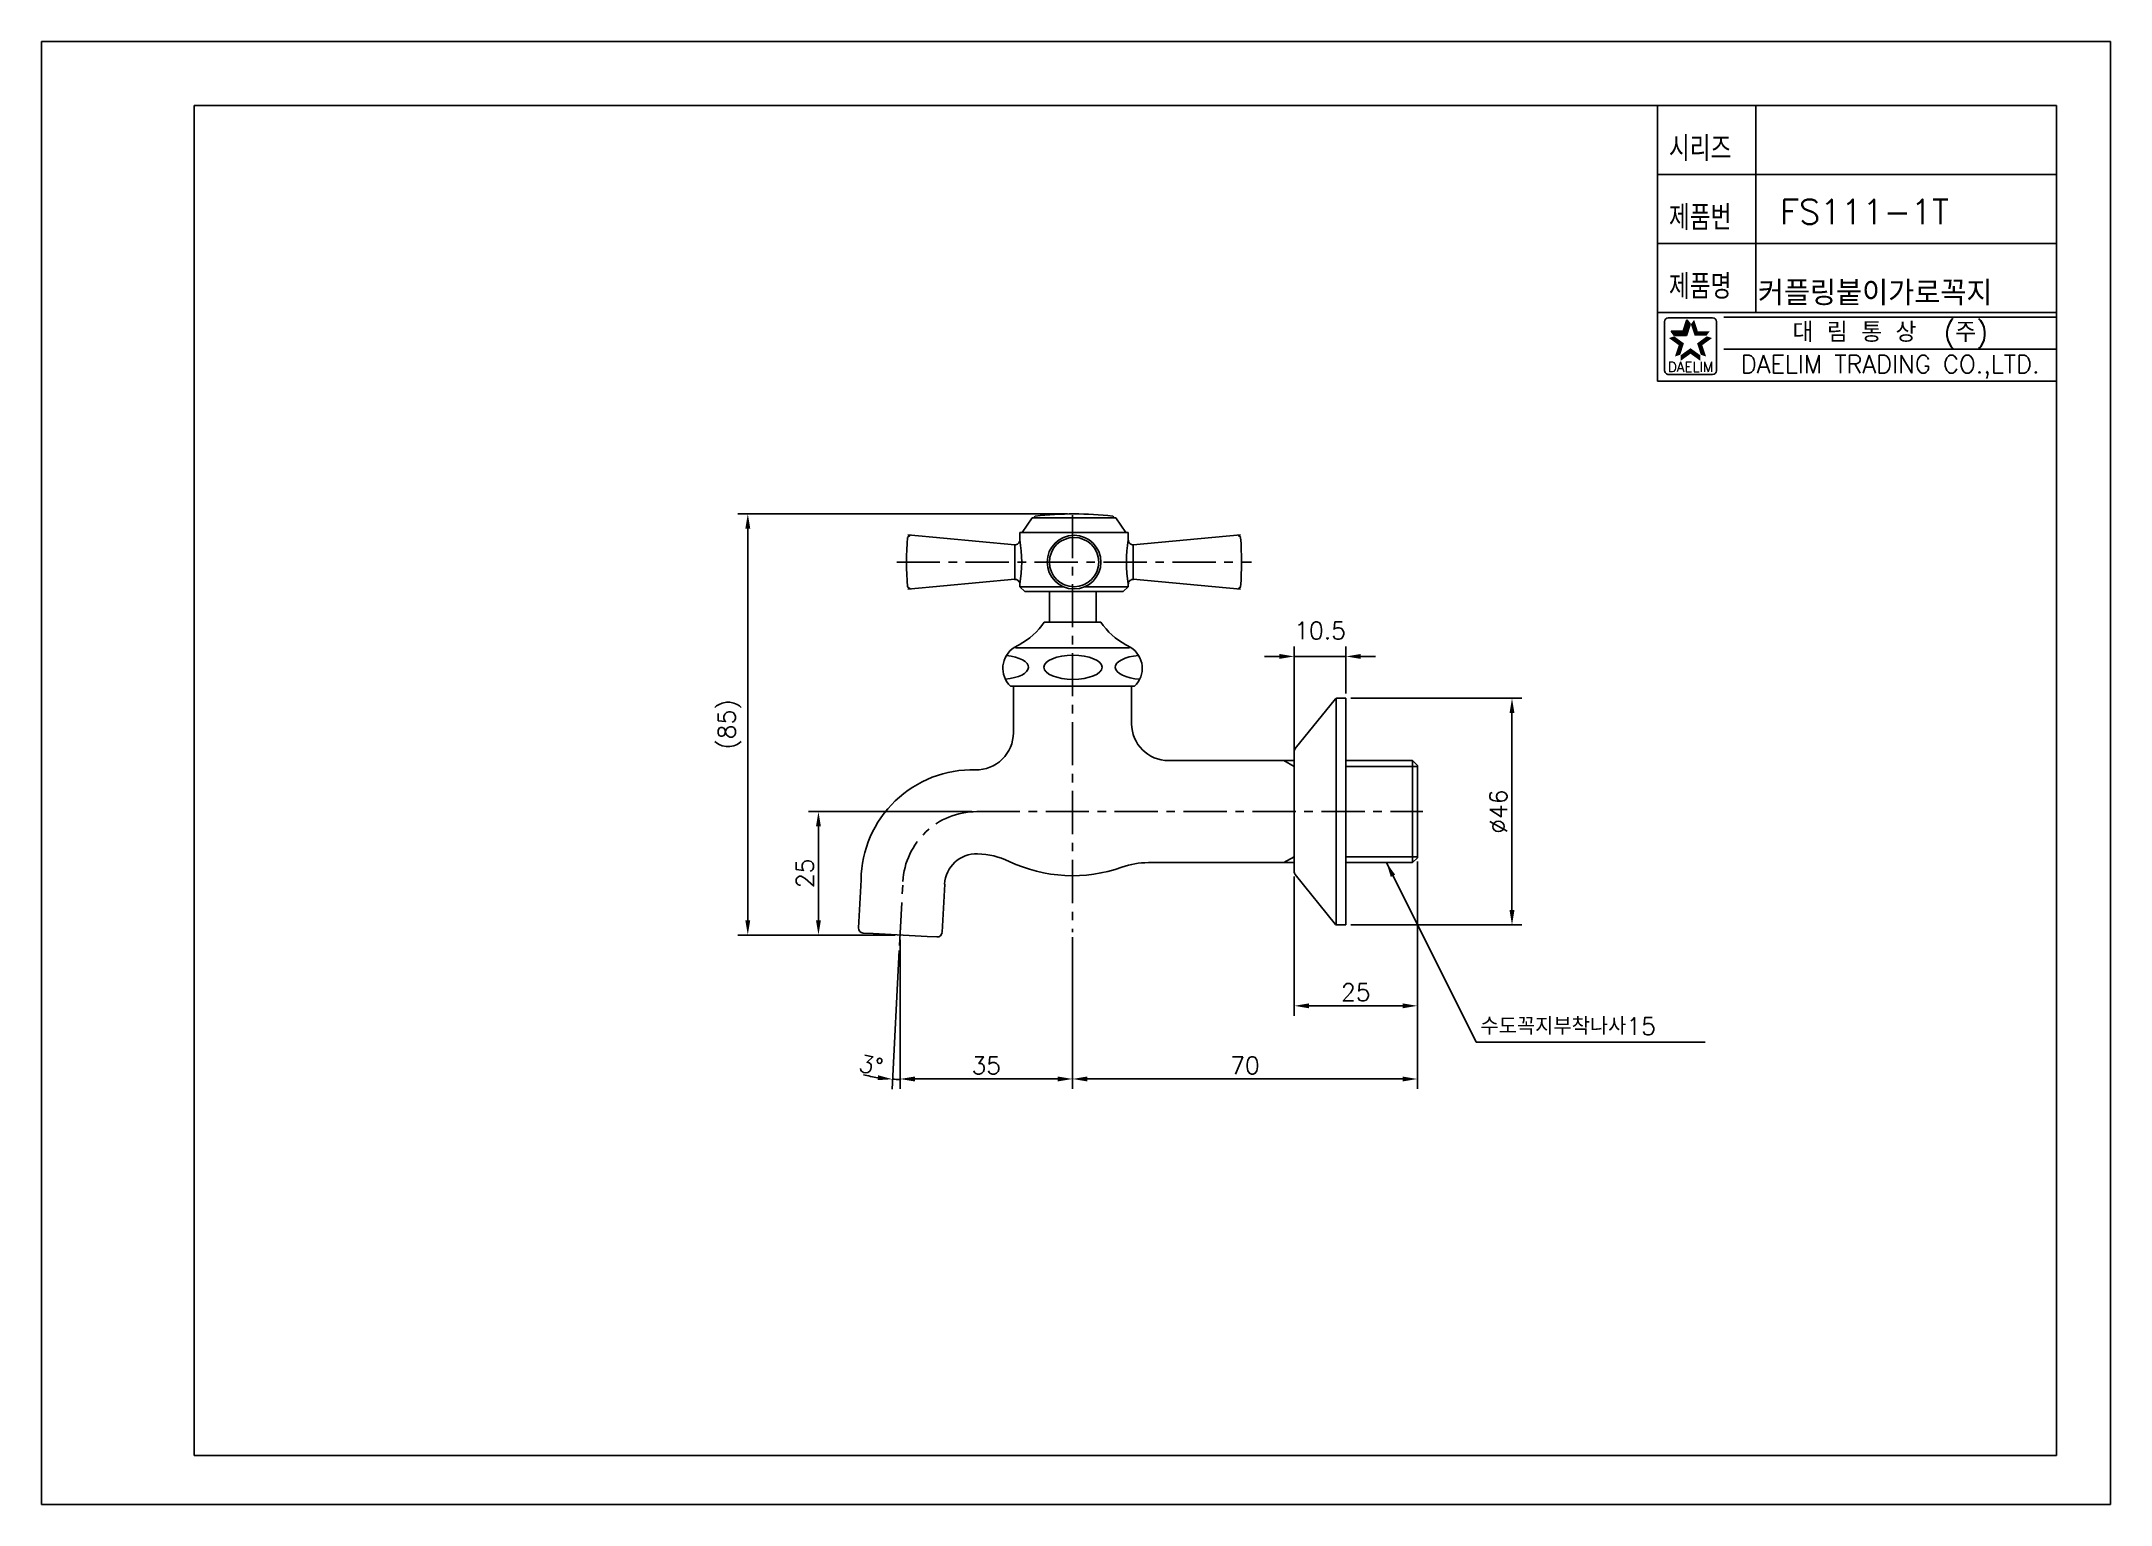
# Model space of a CAD drawing. Extents: x 6624 to 7044, y -306 to -9.
import ezdxf
from ezdxf.enums import TextEntityAlignment as Align

# ---------------------------------------------------------------- set-up
doc = ezdxf.new("R2010")
doc.units = 0
doc.header["$LTSCALE"] = 7
doc.header["$MEASUREMENT"] = 0
doc.linetypes.add('CENTER', pattern=[2, 1.25, -0.25, 0.25, -0.25])
doc.layers.get('0').update_dxf_attribs({"color": 2, "linetype": 'CONTINUOUS'})
for name, color, linetype in [('CL', 1, 'CENTER'), ('D', 2, 'CONTINUOUS'), ('DIM', 2, 'CONTINUOUS'), ('DWG', 7, 'CONTINUOUS'), ('TXT', 4, 'CONTINUOUS')]:
    doc.layers.add(name, color=color, linetype=linetype)
doc.styles.add('GHS', font='ROMANS', dxfattribs={"bigfont": 'GHS'})
doc.styles.add('ROMANS', font='romans')
doc.dimstyles.get("Standard").update_dxf_attribs({"dimtxt": 0.18, "dimasz": 0.18, "dimexe": 0.18, "dimexo": 0.0625, "dimgap": 0.09, "dimtad": 0, "dimtih": 1, "dimtoh": 1, "dimdec": 4, "dimzin": 0, "dimdsep": 46, "dimtxsty": 'Standard', "dimcen": 0.09, "dimadec": 0, "dimazin": 0, "dimtfac": 1, "dimtdec": 4, "dimtofl": 0, "dimtmove": 0, "dimatfit": 3, "dimfxl": 0, "dimtolj": 1, "dimtzin": 0, "dimarcsym": 0})

# ---------------------------------------------------------------- blocks, each defined once
blk = doc.blocks.new('BORDER')
for p, q in [((1, 1), (0, 1)), ((0, 1), (0, 0)), ((1, 0), (1, 1)), ((0, 0), (1, 0))]:
    blk.add_line(p, q)

msp = doc.modelspace()

# ---------------------------------------------------------------- linework, layer by layer
at = {"color": 7}
for p, q in [((6951.57, -21.78), (6951.57, -77.78)), ((6971.57, -21.78), (6971.57, -63.78)), ((6951.57, -35.78), (7032.57, -35.78)), ((6951.57, -49.78), (7032.57, -49.78)), ((6951.57, -63.78), (7032.57, -63.78)), ((6951.57, -77.78), (7032.57, -77.78))]:
    msp.add_line(p, q, dxfattribs=at)
at = {"color": 2, "linetype": 'Continuous'}
for p, q in [((6953.04, -75.65), (6953.04, -65.65)), ((6953.79, -64.9), (6962.79, -64.9)), ((6963.54, -65.65), (6963.54, -75.65)), ((6965.07, -64.78), (7032.57, -64.78)), ((6965.07, -71.28), (7032.57, -71.28)), ((6962.79, -76.4), (6954.04, -76.4))]:
    msp.add_line(p, q, dxfattribs=at)
at = {"color": 2}
for p, q in [((6956.81, -67.6), (6957.55, -65.29)), ((6957.47, -68.51), (6958.22, -66.21)), ((6958.22, -66.21), (6957.55, -65.29)), ((6954.38, -67.6), (6956.81, -67.6)), ((6955.05, -68.51), (6954.38, -67.6)), ((6955.05, -68.51), (6957.47, -68.51))]:
    msp.add_line(p, q, dxfattribs=at)
for p, q in [((6831.86, -104.69), (6764.95, -104.69)), ((6766.95, -187.17), (6766.95, -107.69)), ((6874.86, -133.62), (6871.86, -133.62)), ((6877.86, -153.77), (6877.86, -131.62)), ((6888.36, -133.62), (6877.86, -133.62)), ((6888.36, -141.12), (6888.36, -131.62)), ((6891.36, -133.62), (6894.36, -133.62)), ((6889.36, -142.12), (6924.06, -142.12)), ((6922.06, -145.12), (6922.06, -185.12)), ((6812.41, -165.12), (6779.29, -165.12)), ((6781.29, -187.17), (6781.29, -168.12)), ((6902.86, -175.27), (6902.86, -206.54)), ((6902.86, -175.27), (6902.86, -221.39)), ((6877.86, -178.27), (6877.86, -206.54)), ((6889.36, -188.12), (6924.06, -188.12)), ((6796.86, -190.17), (6764.95, -190.17)), ((6796.86, -190.17), (6779.29, -190.17)), ((6797.86, -191.17), (6797.86, -221.39)), ((6832.86, -190.61), (6832.86, -221.39)), ((6832.86, -190.61), (6832.86, -221.39)), ((6797.7, -193.3), (6796.22, -221.43)), ((6899.86, -204.54), (6880.86, -204.54)), ((6800.86, -219.39), (6829.86, -219.39)), ((6835.86, -219.39), (6899.86, -219.39))]:
    msp.add_line(p, q)
at = {"color": 2, "linetype": 'Continuous'}
for centre, radius, start, end in [((6953.79, -65.65), 0.75, 90, 180), ((6962.79, -65.65), 0.75, 0, 90), ((6953.92, -75.52), 0.884, 188.1301, 278.1301), ((6962.79, -75.65), 0.75, 270, 0)]:
    msp.add_arc(centre, radius, start, end, dxfattribs=at)
for start, end in [(255.264, 261.132), (267, 270)]:
    msp.add_arc((6797.86, -190.17), 29.31, start, end)
at = {"color": 2}
for points in [[(6956.81, -67.6), (6957.47, -68.51), (6957.55, -65.29), (6958.22, -66.21)], [(6959.03, -65.29), (6958.37, -66.21), (6959.78, -67.6), (6959.12, -68.51)], [(6955.89, -70.43), (6956.96, -70.08), (6953.92, -69), (6955, -68.65)], [(6954.38, -67.6), (6955.05, -68.51), (6956.81, -67.6), (6957.47, -68.51)], [(6955.14, -72.74), (6956.21, -72.39), (6955.89, -70.43), (6956.96, -70.08)], [(6958.29, -72.18), (6958.29, -71.05), (6956.33, -73.6), (6956.33, -72.47)], [(6960.26, -73.6), (6960.26, -72.47), (6958.29, -72.18), (6958.29, -71.05)], [(6959.78, -67.6), (6959.12, -68.51), (6962.21, -67.6), (6961.54, -68.51)], [(6962.66, -69), (6961.59, -68.65), (6960.7, -70.43), (6959.63, -70.08)], [(6960.7, -70.43), (6959.63, -70.08), (6961.45, -72.74), (6960.38, -72.39)]]:
    msp.add_solid(points, dxfattribs=at)
for points in [[(6766.45, -107.69), (6767.45, -107.69), (6766.95, -104.69)], [(6874.86, -133.12), (6874.86, -134.12), (6877.86, -133.62)], [(6891.36, -133.12), (6891.36, -134.12), (6888.36, -133.62)], [(6921.56, -145.12), (6922.56, -145.12), (6922.06, -142.12)], [(6780.79, -168.12), (6781.79, -168.12), (6781.29, -165.12)], [(6766.45, -187.17), (6767.45, -187.17), (6766.95, -190.17)], [(6780.79, -187.17), (6781.79, -187.17), (6781.29, -190.17)], [(6921.56, -185.12), (6922.56, -185.12), (6922.06, -188.12)], [(6880.86, -204.04), (6880.86, -205.04), (6877.86, -204.54)], [(6899.86, -204.04), (6899.86, -205.04), (6902.86, -204.54)], [(6793.39, -218.63), (6793.29, -219.62), (6796.33, -219.44)], [(6800.86, -218.89), (6800.86, -219.89), (6797.86, -219.39)], [(6829.86, -218.89), (6829.86, -219.89), (6832.86, -219.39)], [(6835.86, -218.89), (6835.86, -219.89), (6832.86, -219.39)], [(6899.86, -218.89), (6899.86, -219.89), (6902.86, -219.39)]]:
    msp.add_solid(points)
at = {"layer": 'CL'}
for p, q in [((6832.86, -104.93), (6832.86, -189.61)), ((6797.17, -114.47), (6869.17, -114.47)), ((6813.41, -165.12), (6903.96, -165.12)), ((6797.75, -192.3), (6798.43, -179.33))]:
    msp.add_line(p, q, dxfattribs=at)
msp.add_arc((6813.41, -180.12), 15, 90, 177, dxfattribs=at)
at = {"layer": 'D', "color": 7}
for p, q in [((6825.17, -105.3), (6825.17, -105.47)), ((6841.17, -105.3), (6841.17, -105.47))]:
    msp.add_line(p, q, dxfattribs=at)
at = {"layer": 'D'}
for p, q in [((6877.86, -155.97), (6875.78, -154.77)), ((6888.36, -155.97), (6902.86, -155.97)), ((6877.86, -174.27), (6875.78, -175.47)), ((6888.36, -174.27), (6902.86, -174.27))]:
    msp.add_line(p, q, dxfattribs=at)
at = {"layer": 'D', "color": 7}
for centre, radius, start, end in [((6833.17, -172.19), 67.5, 83.3067, 96.6933), ((6825.32, -105.3), 0.15, 96.6933, 180), ((6841.02, -105.3), 0.15, 0, 83.3067), ((6823.71, -136.03), 5, 122.2333, 226.3699), ((6828.83, -144.15), 14.6, 117.832, 122.2333), ((6836.89, -144.15), 14.6, 57.7667, 62.168), ((6842.01, -136.03), 5, 313.6301, 57.7667)]:
    msp.add_arc(centre, radius, start, end, dxfattribs=at)
at = {"layer": 'DWG'}
for p, q in [((6799.9, -109.02), (6799.36, -109.47)), ((6821.17, -110.97), (6799.4, -108.97)), ((6833.17, -108.47), (6822.17, -108.47)), ((6822.17, -108.47), (6822.17, -109.97)), ((6822.67, -108.47), (6824.67, -105.47)), ((6833.17, -105.47), (6824.67, -105.47)), ((6833.17, -105.47), (6841.67, -105.47)), ((6833.17, -108.47), (6844.17, -108.47)), ((6843.67, -108.47), (6841.67, -105.47)), ((6844.17, -108.47), (6844.17, -109.97)), ((6845.17, -110.97), (6866.95, -108.97)), ((6866.45, -109.02), (6866.99, -109.47)), ((6821.17, -110.97), (6821.17, -117.97)), ((6845.17, -110.97), (6845.17, -117.97)), ((6799.9, -119.92), (6799.36, -119.47)), ((6821.17, -117.97), (6799.4, -119.97)), ((6822.17, -118.97), (6822.17, -119.47)), ((6822.17, -119.47), (6830.99, -119.47)), ((6823.17, -120.47), (6822.17, -119.47)), ((6833.17, -120.47), (6823.17, -120.47)), ((6828.17, -120.47), (6828.17, -126.65)), ((6833.17, -120.47), (6843.17, -120.47)), ((6844.17, -119.47), (6835.35, -119.47)), ((6837.67, -120.47), (6837.67, -126.65)), ((6843.17, -120.47), (6844.17, -119.47)), ((6844.17, -118.97), (6844.17, -119.47)), ((6845.17, -117.97), (6866.95, -119.97)), ((6866.45, -119.92), (6866.99, -119.47)), ((6827.11, -126.65), (6838.61, -126.65)), ((6821.28, -131.85), (6844.44, -131.85)), ((6845.46, -139.65), (6820.26, -139.65)), ((6820.86, -149.13), (6820.86, -139.65)), ((6844.86, -147.27), (6844.86, -139.65)), ((6878.08, -152.34), (6886.27, -142.23)), ((6886.37, -142.15), (6886.37, -188.09)), ((6888.36, -142.12), (6886.5, -142.12)), ((6888.36, -165.12), (6888.36, -142.12)), ((6852.36, -154.77), (6877.86, -154.77)), ((6877.86, -177.27), (6877.86, -152.97)), ((6888.36, -154.77), (6901.86, -154.77)), ((6901.86, -154.77), (6902.86, -155.77)), ((6901.86, -154.77), (6901.86, -175.47)), ((6902.86, -155.77), (6902.86, -158.62)), ((6902.86, -158.62), (6902.86, -174.47)), ((6888.36, -165.12), (6888.36, -188.12)), ((6902.86, -174.47), (6902.86, -171.62)), ((6848.25, -175.47), (6877.86, -175.47)), ((6888.36, -175.47), (6901.86, -175.47)), ((6901.86, -175.47), (6902.86, -174.47)), ((6789.42, -188.73), (6789.94, -178.94)), ((6806.4, -189.62), (6806.91, -179.83)), ((6878.08, -177.89), (6886.27, -188.01)), ((6888.36, -188.12), (6886.5, -188.12)), ((6792.37, -189.88), (6790.37, -189.78)), ((6792.37, -189.88), (6803.35, -190.46)), ((6803.35, -190.46), (6805.35, -190.56))]:
    msp.add_line(p, q, dxfattribs=at)
for centre, radius, start, end in [((6833.17, -114.47), 5.45, 90, 270), ((6833.17, -114.47), 5.45, 270, 90), ((6867.17, -114.47), 68, 175.7833, 184.2167), ((6821.17, -109.97), 1, 264.7527, 0), ((6795.99, -114.47), 26.56, 350.2376, 9.7624), ((6833.17, -114.47), 5, 90, 270), ((6833.17, -114.47), 5, 270, 90), ((6870.35, -114.47), 26.56, 170.2376, 189.7624), ((6845.17, -109.97), 1, 180, 275.2473), ((6799.17, -114.47), 68, 355.7833, 4.2167), ((6821.17, -118.97), 1, 0, 95.2473), ((6845.17, -118.97), 1, 84.7527, 180), ((6886.5, -142.42), 0.3, 90, 141.009), ((6813.36, -149.13), 7.5, 268.5455, 0), ((6852.36, -147.27), 7.5, 180, 270), ((6878.86, -152.97), 1, 141.009, 180), ((6812.59, -179.28), 22.66, 88.5455, 179.1339), ((6813.4, -180.17), 6.5, 88.2691, 177), ((6813.12, -189.67), 16, 64.5845, 88.2691), ((6832.86, -148.12), 30, 244.5845, 289.5429), ((6848.25, -191.47), 16, 90, 109.5429), ((6878.86, -177.27), 1, 180, 218.991), ((6790.42, -188.78), 1, 177, 267), ((6886.5, -187.82), 0.3, 218.991, 270), ((6805.4, -189.57), 1, 267, 357)]:
    msp.add_arc(centre, radius, start, end, dxfattribs=at)
at = {"layer": 'DWG', "color": 7}
for centre, start, end in [((6815.48, -118.86), 297.832, 326.1902), ((6850.24, -118.86), 213.8098, 242.168)]:
    msp.add_arc(centre, 14, start, end, dxfattribs=at)
for centre, start_param, end_param in [((6818.04, -135.82), 1.77077, 4.474542), ((6847.43, -135.82), -1.372649, 1.410943)]:
    msp.add_ellipse(centre, major_axis=(-5.89, 0), ratio=0.416553, start_param=start_param, end_param=end_param, dxfattribs=at)
msp.add_ellipse((6832.96, -135.82), major_axis=(-5.89, 0), ratio=0.416553, dxfattribs=at)
at = {"layer": 'TXT'}
for p, q in [((6654.57, -295.78), (6654.57, -21.78)), ((6654.57, -21.78), (7032.57, -21.78)), ((7032.57, -21.78), (7032.57, -295.78)), ((7032.57, -295.78), (6654.57, -295.78))]:
    msp.add_line(p, q, dxfattribs=at)

# ---------------------------------------------------------------- block references
at = {"xscale": 420, "yscale": 297, "zscale": 420}
msp.add_blockref('BORDER', (6623.57, -305.78), dxfattribs=at)

# ---------------------------------------------------------------- texts
at = {"color": 7, "style": 'GHS'}
msp.add_text('FS111-1T', height=5, dxfattribs=at).set_placement((6993.62, -43.35), align=Align.MIDDLE)
at = {"style": 'GHS'}
msp.add_text('커플링붙이가로꼭지', height=5, dxfattribs=at).set_placement((6971.97, -62.37))
at = {"color": 7, "linetype": 'Continuous'}
for s, height, style, p in [('대 림 통 상  (주)', 4, 'GHS', (6998.83, -68.09)), ('DAELIM TRADING CO.,LTD.', 3.6, 'ROMANS', (6998.83, -74.85))]:
    msp.add_text(s, height=height, dxfattribs=dict(at, style=style)).set_placement(p, align=Align.MIDDLE)
at = {"color": 2, "linetype": 'Continuous', "style": 'ROMANS'}
msp.add_text('DAELIM', height=2, dxfattribs=at).set_placement((6958.29, -75.85), align=Align.CENTER)
at = {"char_height": 3.5, "attachment_point": 5, "style": 'GHS'}
for s, insert in [('\\A1;10.5', (6883.11, -128.37)), ('\\A1;25', (6890.36, -201.79)), ('\\A1;35', (6815.36, -216.64)), ('\\A1;70', (6867.86, -216.64))]:
    msp.add_mtext(s, dxfattribs=dict(at, insert=insert))
for s, insert, rotation in [('\\A1;(85)', (6763.28, -147.43), 90), ('\\A1;%%C46', (6919.31, -165.12), 90), ('\\A1;25', (6778.54, -177.65), 90), ('\\A1;3%%D', (6791.96, -216.61), 347.4174)]:
    msp.add_mtext(s, dxfattribs=dict(at, insert=insert, rotation=rotation))
at = {"layer": 'D', "style": 'GHS'}
msp.add_text('수도꼭지부착나사15', height=3.5, dxfattribs=at).set_placement((6915.65, -210.43))
at = {"layer": 'DIM', "style": 'GHS', "width": 0.8}
for s, p in [('시리즈', (6953.91, -33.05)), ('제품번', (6953.91, -47.05)), ('제품명', (6953.91, -61.05))]:
    msp.add_text(s, height=5, dxfattribs=at).set_placement(p)

# ---------------------------------------------------------------- leaders
at = {"layer": 'DIM'}
msp.add_leader([(6896.57, -175.47), (6914.76, -211.92), (6961.28, -211.92)], dimstyle='Standard', override={"dimtxt": 3.5, "dimasz": 3, "dimexe": 2, "dimexo": 1, "dimgap": 1, "dimtih": 0, "dimtoh": 0, "dimtxsty": 'GHS', "dimcen": -0.9, "dimtix": 1, "dimtofl": 1, "dimtmove": 2}, dxfattribs=at)

doc.saveas('drawing.dxf')
